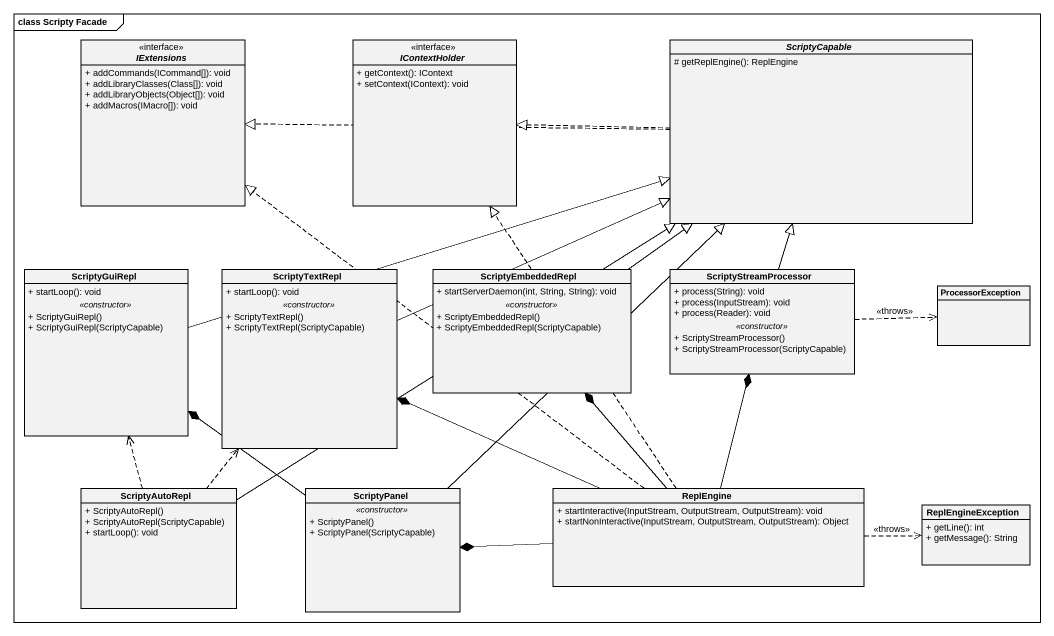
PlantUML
@startuml
mainframe class Scripty Facade
hide circle
hide empty members
skinparam classAttributeIconSize 0
interface IExtensions <<interface>> {
  + addCommands(ICommand[]): void
  + addLibraryClasses(Class[]): void
  + addLibraryObjects(Object[]): void
  + addMacros(IMacro[]): void
}
interface IContextHolder <<interface>> {
  + getContext(): IContext
  + setContext(IContext): void
}
abstract class ScriptyCapable {
  # getReplEngine(): ReplEngine
}
class ScriptyGuiRepl {
  + startLoop(): void
  .. <<constructor>> ..
  + ScriptyGuiRepl()
  + ScriptyGuiRepl(ScriptyCapable)
}
class ScriptyTextRepl {
  + startLoop(): void
  .. <<constructor>> ..
  + ScriptyTextRepl()
  + ScriptyTextRepl(ScriptyCapable)
}
class ScriptyEmbeddedRepl {
  + startServerDaemon(int, String, String): void
  .. <<constructor>> ..
  + ScriptyEmbeddedRepl()
  + ScriptyEmbeddedRepl(ScriptyCapable)
}
class ScriptyStreamProcessor {
  + process(String): void
  + process(InputStream): void
  + process(Reader): void
  .. <<constructor>> ..
  + ScriptyStreamProcessor()
  + ScriptyStreamProcessor(ScriptyCapable)
}
class ProcessorException
class ScriptyAutoRepl {
  + ScriptyAutoRepl()
  + ScriptyAutoRepl(ScriptyCapable)
  + startLoop(): void
}
class ScriptyPanel {
  .. <<constructor>> ..
  + ScriptyPanel()
  + ScriptyPanel(ScriptyCapable)
}
class ReplEngine {
  + startInteractive(InputStream, OutputStream, OutputStream): void
  + startNonInteractive(InputStream, OutputStream, OutputStream): Object
}
class ReplEngineException {
  + getLine(): int
  + getMessage(): String
}
ScriptyCapable .left.|> IExtensions
ScriptyCapable .left.|> IContextHolder
ScriptyGuiRepl -right-|> ScriptyCapable
ScriptyTextRepl -right-|> ScriptyCapable
ScriptyEmbeddedRepl -up-|> ScriptyCapable
ScriptyStreamProcessor -up-|> ScriptyCapable
ScriptyStreamProcessor .right.> ProcessorException : <<throws>>
ScriptyAutoRepl -up-|> ScriptyCapable
ScriptyAutoRepl .up.> ScriptyGuiRepl
ScriptyAutoRepl .up.> ScriptyTextRepl
ScriptyPanel -up-|> ScriptyCapable
ScriptyPanel -up-* ScriptyGuiRepl
ReplEngine .up.|> IExtensions
ReplEngine .up.|> IContextHolder
ReplEngine -left-* ScriptyTextRepl
ReplEngine -up-* ScriptyEmbeddedRepl
ReplEngine -up-* ScriptyStreamProcessor
ReplEngine -left-* ScriptyPanel
ReplEngine .right.> ReplEngineException : <<throws>>
@enduml
